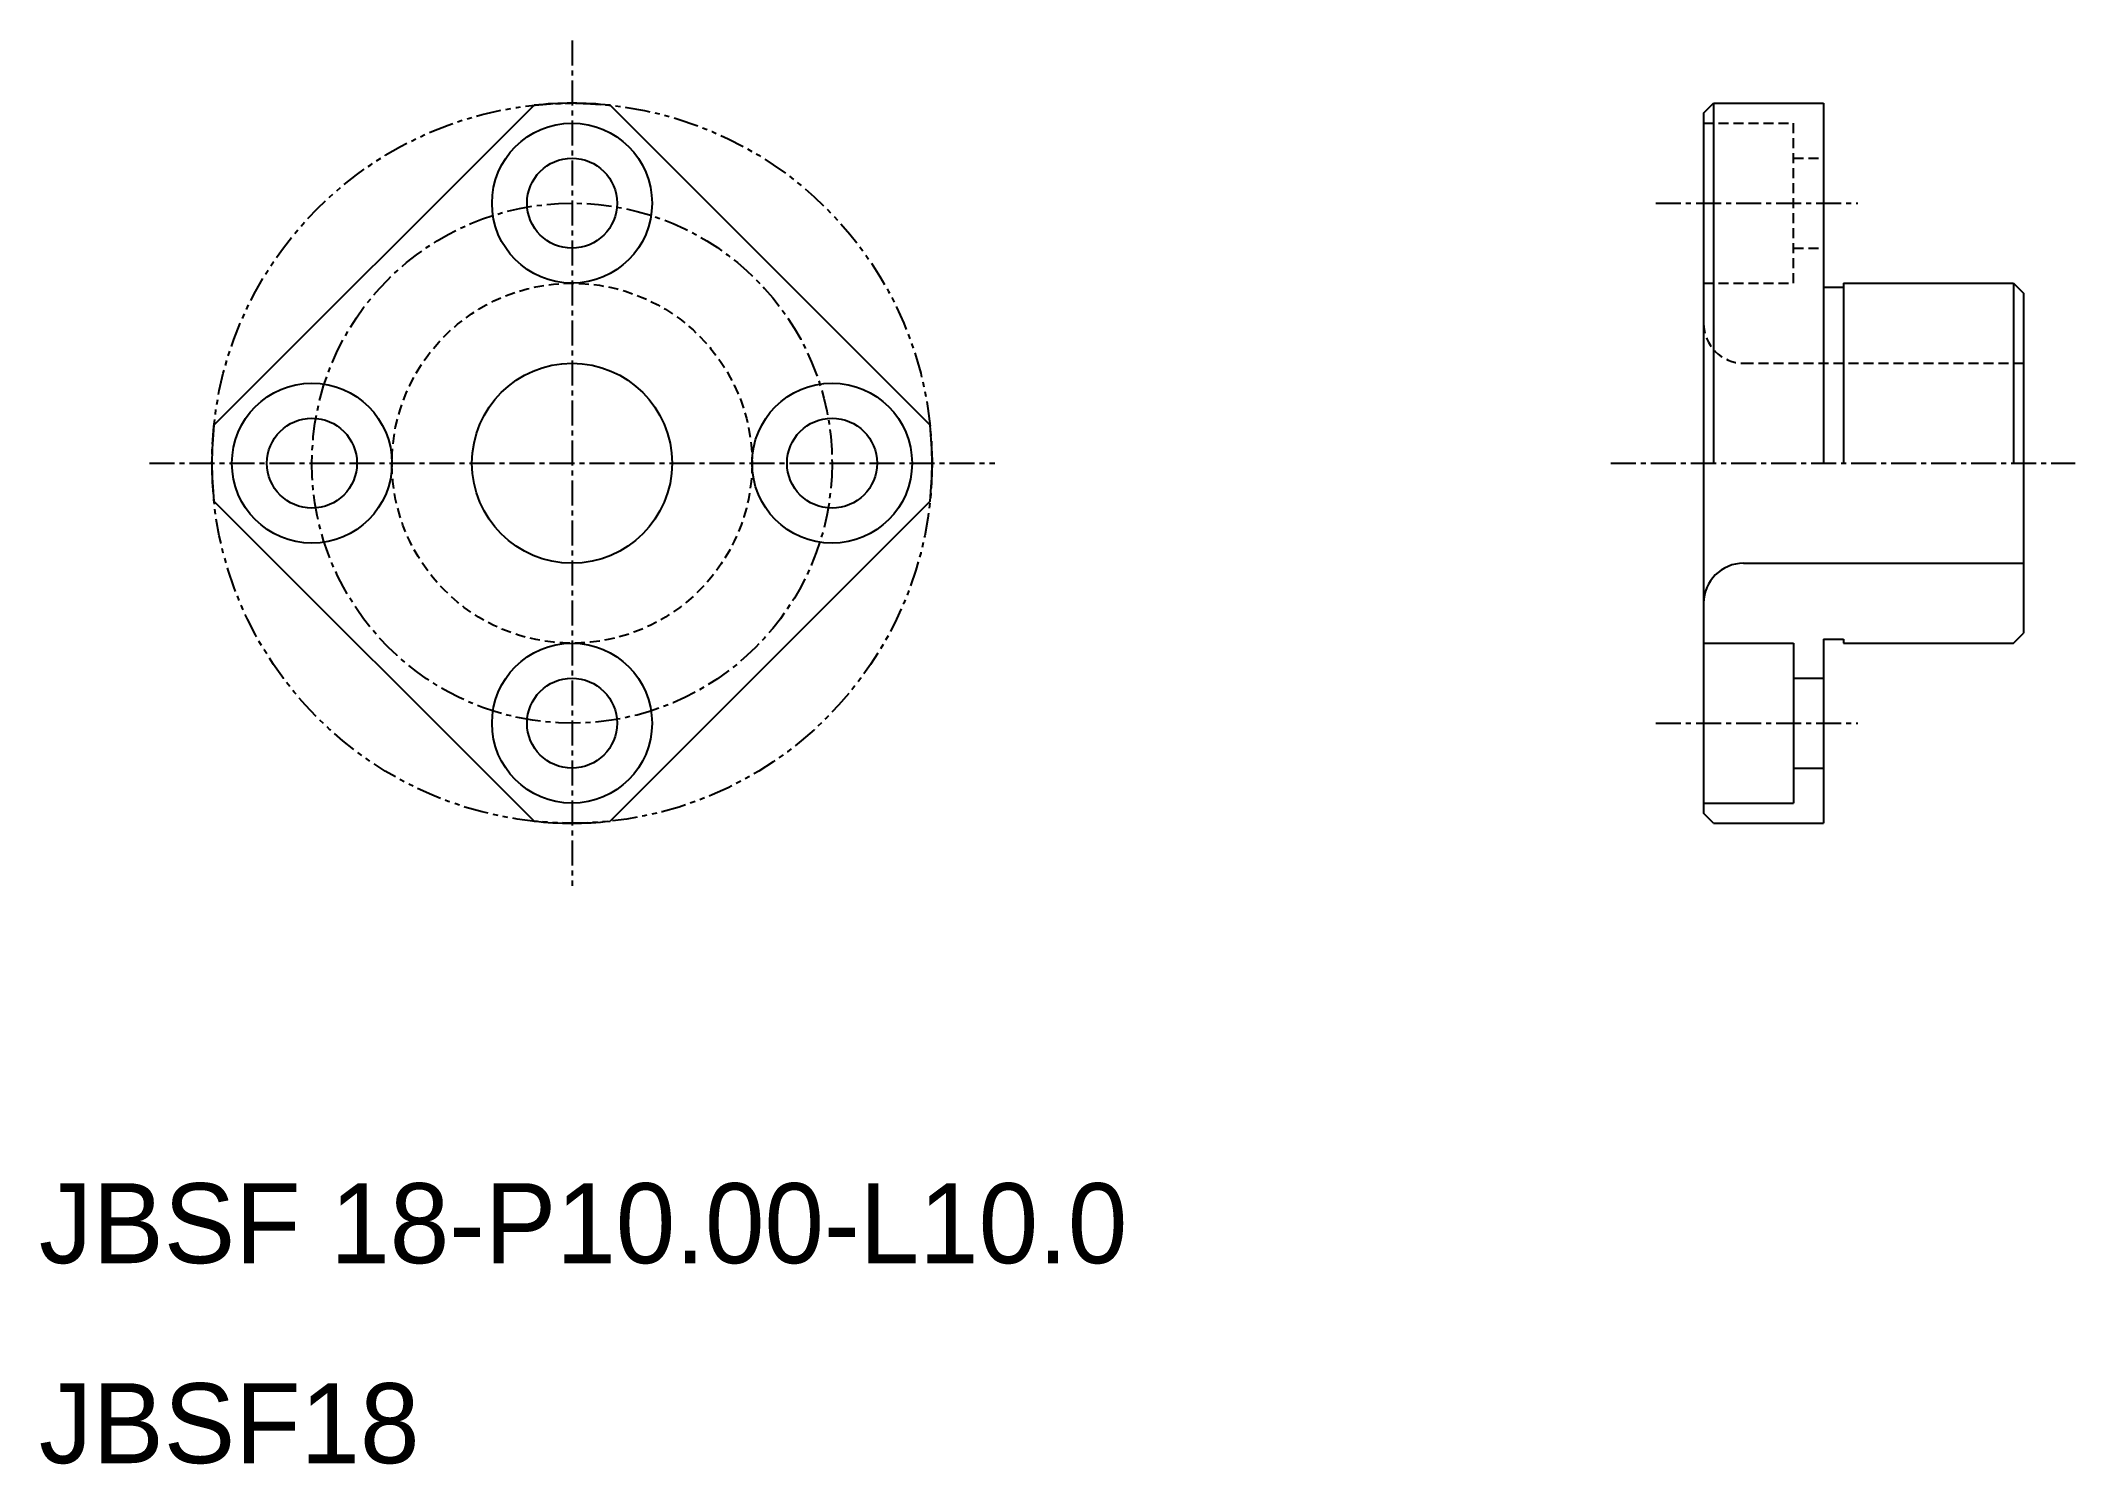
# Model space of a CAD drawing. Extents: x 21 to 123, y 10 to 81.
import ezdxf

# ---------------------------------------------------------------- set-up
doc = ezdxf.new("R2010")
doc.units = 0
for name, pattern in [('CENTER', [2, 1.25, -0.25, 0.25, -0.25]), ('DASHED', [0.75, 0.5, -0.25]), ('PHANTOM', [2.5, 1.25, -0.25, 0.25, -0.25, 0.25, -0.25])]:
    doc.linetypes.add(name, pattern=pattern)
doc.layers.get('0').update_dxf_attribs({"linetype": 'CONTINUOUS'})
doc.layers.add('CENTER', color=1, linetype='CENTER')

msp = doc.modelspace()

# ---------------------------------------------------------------- linework, layer by layer
at = {"color": 7, "linetype": 'CONTINUOUS'}
for p, q in [((29.6, 61.9), (45.6, 77.9)), ((49.4, 77.9), (65.4, 61.9)), ((104.07, 77.5), (104.57, 78)), ((104.07, 77.5), (104.07, 42.5)), ((104.57, 78), (104.57, 60)), ((104.57, 78), (110.07, 78)), ((105.95, 78), (105.95, 78)), ((107.32, 78), (107.32, 78)), ((110.07, 78), (110.07, 60)), ((110.07, 68.8), (111.07, 68.8)), ((111.07, 69), (111.07, 60)), ((111.07, 69), (119.57, 69)), ((119.57, 69), (119.57, 60)), ((119.57, 69), (120.07, 68.5)), ((120.07, 68.5), (120.07, 51.5)), ((45.6, 42.1), (29.6, 58.1)), ((65.4, 58.1), (49.4, 42.1)), ((106.07, 55), (120.07, 55)), ((104.07, 51), (108.57, 51)), ((108.57, 51), (108.57, 43)), ((110.07, 51.2), (110.07, 42)), ((110.07, 51.2), (111.07, 51.2)), ((111.07, 51.2), (111.07, 51)), ((111.07, 51), (119.57, 51)), ((119.57, 51), (120.07, 51.5)), ((108.57, 49.25), (110.07, 49.25)), ((108.57, 44.75), (110.07, 44.75)), ((104.07, 43), (108.57, 43)), ((104.57, 42), (104.07, 42.5)), ((104.57, 42), (110.07, 42))]:
    msp.add_line(p, q, dxfattribs=at)
at = {"color": 3, "linetype": 'DASHED'}
for p, q in [((104.07, 77), (108.57, 77)), ((108.57, 69), (108.57, 77)), ((108.57, 75.25), (110.07, 75.25)), ((108.57, 70.75), (110.07, 70.75)), ((104.07, 69), (108.57, 69)), ((106.07, 65), (120.07, 65))]:
    msp.add_line(p, q, dxfattribs=at)
at = {"color": 3, "linetype": 'PHANTOM'}
msp.add_circle((47.5, 60), 18, dxfattribs=at)
at = {"color": 7, "linetype": 'CONTINUOUS'}
for centre, radius in [((47.5, 73), 4), ((47.5, 60), 5), ((34.5, 60), 4), ((60.5, 60), 4), ((47.5, 47), 4)]:
    msp.add_circle(centre, radius, dxfattribs=at)
at = {"color": 3, "linetype": 'CONTINUOUS'}
for centre in [(47.5, 73), (34.5, 60), (60.5, 60), (47.5, 47)]:
    msp.add_circle(centre, 2.25, dxfattribs=at)
at = {"color": 3, "linetype": 'DASHED'}
msp.add_circle((47.5, 60), 9, dxfattribs=at)
at = {"color": 7, "linetype": 'CONTINUOUS'}
for centre, radius, start, end in [((47.5, 60), 18, 83.9424, 96.0576), ((47.5, 60), 18, 173.9424, 186.0576), ((47.5, 60), 18, 353.9424, 6.0576), ((106.07, 53), 2, 90, 180), ((47.5, 60), 18, 263.9424, 276.0576)]:
    msp.add_arc(centre, radius, start, end, dxfattribs=at)
at = {"color": 3, "linetype": 'DASHED'}
msp.add_arc((106.07, 67), 2, 180, 270, dxfattribs=at)
at = {"layer": 'CENTER', "color": 1, "linetype": 'CENTER'}
for p, q in [((47.5, 81.13), (47.5, 38.87)), ((101.69, 73), (111.78, 73)), ((26.37, 60), (68.63, 60)), ((99.44, 60), (122.65, 60)), ((101.69, 47), (111.78, 47))]:
    msp.add_line(p, q, dxfattribs=at)
msp.add_circle((47.5, 60), 13, dxfattribs=at)

# ---------------------------------------------------------------- texts
at = {"color": 7, "linetype": 'CONTINUOUS'}
for s, p in [('JBSF 18-P10.00-L10.0', (20.85, 20)), ('JBSF18', (20.85, 10))]:
    msp.add_text(s, height=4, dxfattribs=at).set_placement(p)

doc.saveas('drawing.dxf')
